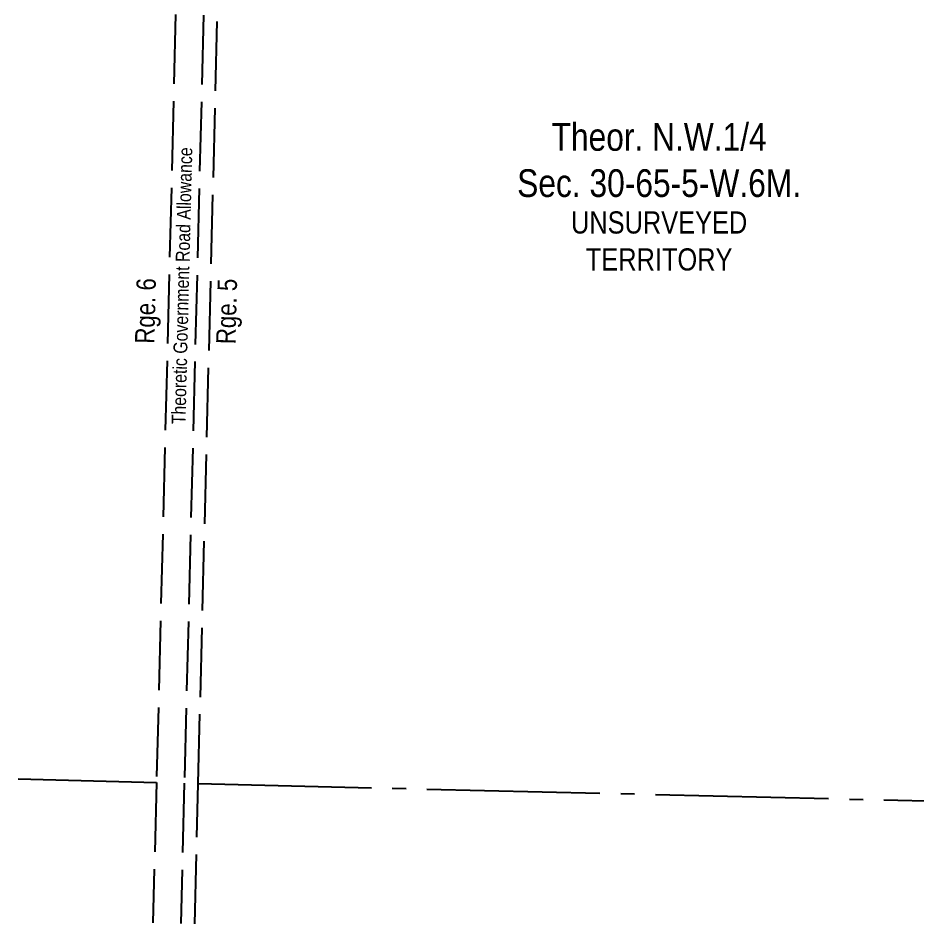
# Model space of a CAD drawing. Extents: x 383425 to 391668, y 6055101 to 6059545.
# Drawn here: x 386643 to 387293, y 6057647 to 6058300 of the extents above; entities that cross this region are included whole.
import ezdxf
from ezdxf.enums import TextEntityAlignment as Align

# ---------------------------------------------------------------- set-up
doc = ezdxf.new("R2010")
doc.units = 0
doc.header["$LTSCALE"] = 5
doc.linetypes.add('foc-QUARTERLINE', pattern=[33, 25, -3, 2, -3])
doc.linetypes.add('foc-UNSURVEYED', pattern=[12.5, 10, -2.5])
for name, color, linetype in [('C-SYMBOL', 7, 'Continuous'), ('D-TXT', 6, 'Continuous'), ('L-QSEC', 8, 'foc-QUARTERLINE'), ('L-ROAD-T', 7, 'Continuous'), ('L-UNS-T', 3, 'Continuous'), ('L-USEC', 7, 'foc-UNSURVEYED')]:
    doc.layers.add(name, color=color, linetype=linetype)
doc.styles.add('175L', font='ARIALN.TTF', dxfattribs={"height": 20})
doc.styles.add('80L', font='ARIALN.TTF', dxfattribs={"height": 10})

msp = doc.modelspace()

# ---------------------------------------------------------------- linework, layer by layer
at = {"layer": 'L-QSEC'}
for p, q in [((386643.19, 6057751.322), (386743.03, 6057748.59)), ((386773.18, 6057747.87), (387529.39, 6057729.909))]:
    msp.add_line(p, q, dxfattribs=at)
at = {"layer": 'L-USEC'}
for p, q in [((386763.14, 6058552.63), (386743.03, 6057748.59)), ((386783.246, 6058552.127), (386763.136, 6057748.087)), ((386773.18, 6057747.87), (386793.3, 6058551.91)), ((386743.03, 6057748.59), (386740.5, 6057647.46)), ((386763.136, 6057748.087), (386760.606, 6057646.957)), ((386770.649, 6057646.67), (386773.18, 6057747.87))]:
    msp.add_line(p, q, dxfattribs=at)

# ---------------------------------------------------------------- texts
at = {"layer": 'C-SYMBOL', "color": 3, "insert": (387105.783, 6058224.418), "char_height": 19.99238, "width": 203.16486, "attachment_point": 2, "style": '175L'}
msp.add_mtext('Theor. N.W.1/4\\PSec. 30-65-5-W.6M.', dxfattribs=at)
at = {"layer": 'D-TXT', "color": 3, "style": '80L'}
for s, p in [('Rge. 6', (386741.499, 6058065.141)), ('Rge. 5', (386800.058, 6058064.761))]:
    msp.add_text(s, height=13.9947, rotation=88.565821, dxfattribs=at).set_placement(p)
at = {"layer": 'L-ROAD-T', "style": '80L'}
msp.add_text('Theoretic Government Road Allowance', height=9.99619, rotation=88.567263, dxfattribs=at).set_placement((386761.452, 6058107.015), align=Align.MIDDLE_CENTER)
at = {"layer": 'L-UNS-T', "color": 3, "insert": (387105.783, 6058139.258), "char_height": 15.9939, "attachment_point": 5, "style": '80L'}
msp.add_mtext_dynamic_manual_height_columns('UNSURVEYED TERRITORY', width=126.41375, gutter_width=47.5, heights=[0], dxfattribs=at)

doc.saveas('drawing.dxf')
